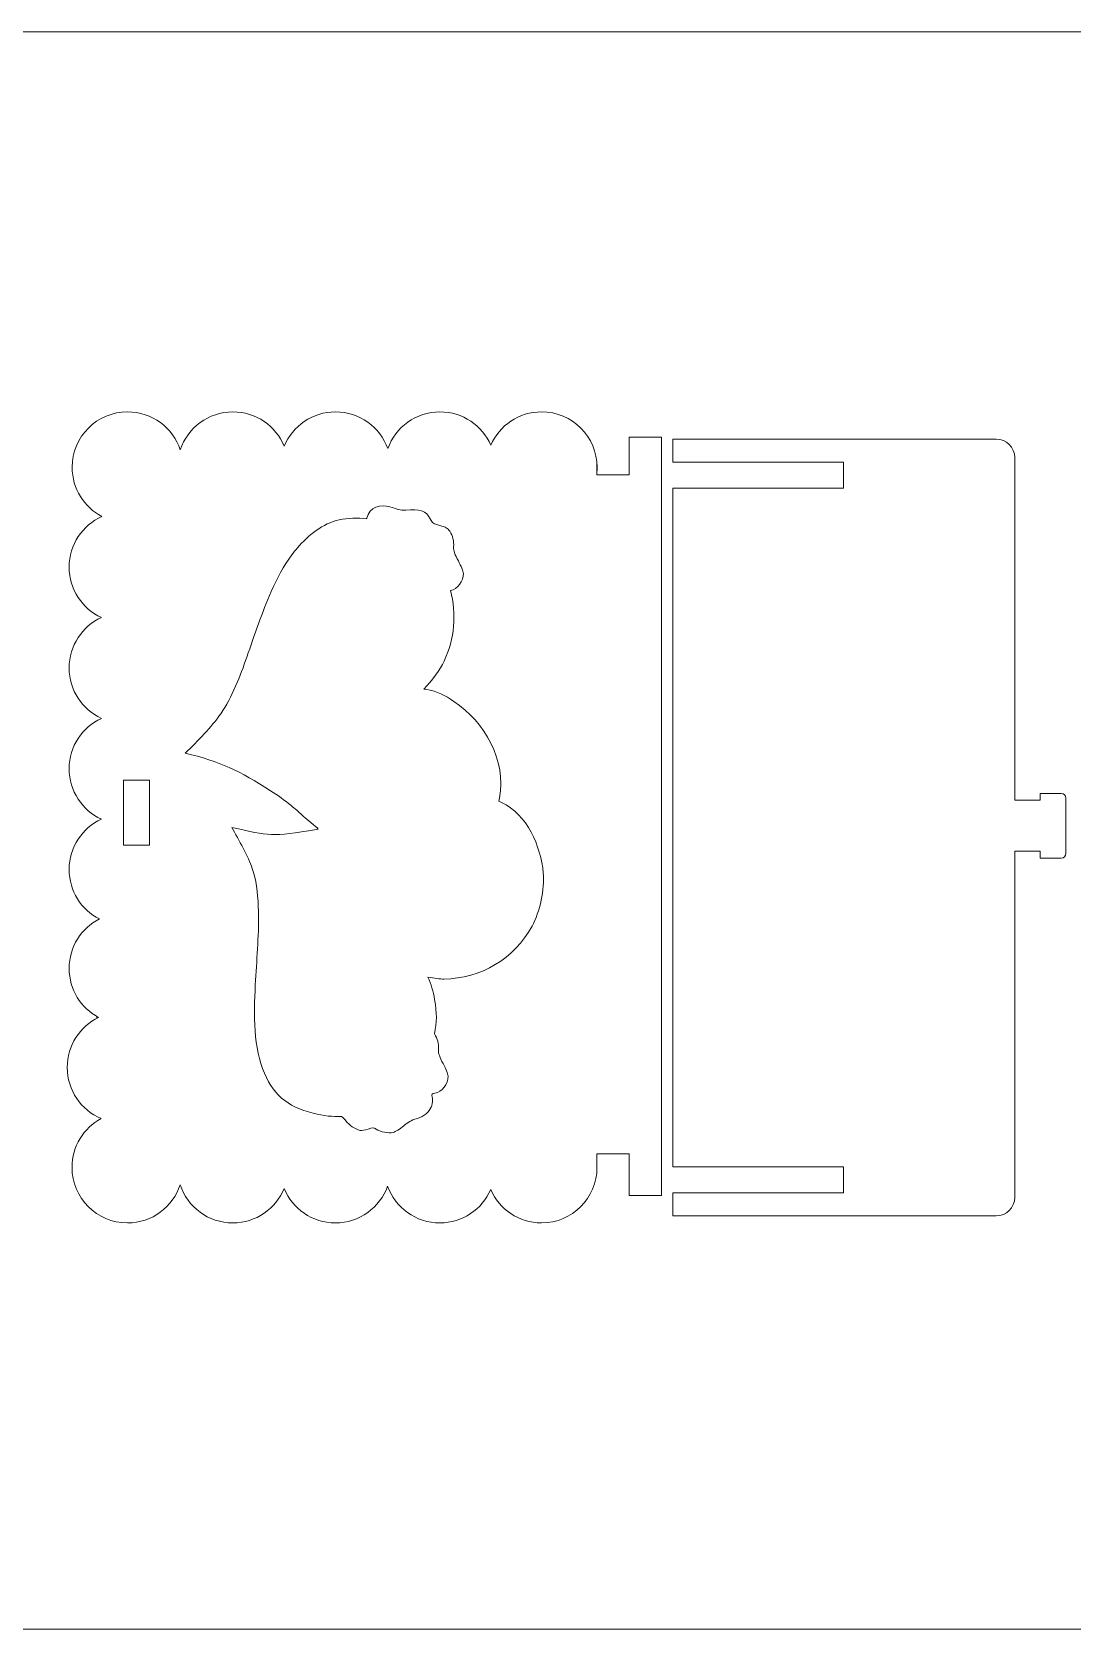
# Model space of a CAD drawing. Header units: inches. Extents: x -67.6 to -51.6, y 12.6 to 19.4.
# Drawn here: x -63.21 to -58.78, y 12.57 to 19.37 of the extents above; entities that cross this region are included whole.
import ezdxf

# ---------------------------------------------------------------- set-up
doc = ezdxf.new("R2010")
doc.units = ezdxf.units.IN
doc.header["$MEASUREMENT"] = 0
doc.layers.add('Layer 1', color=7, linetype='Continuous')

msp = doc.modelspace()

# ---------------------------------------------------------------- linework, layer by layer
at = {"layer": 'Layer 1', "color": 250, "lineweight": 9}
msp.add_lwpolyline([(-67.6399, 12.5729), (-51.6399, 12.5729), (-51.6399, 19.3729), (-67.6399, 19.3729), (-67.6399, 12.5729)], close=True, dxfattribs=at)
for points, knots in [([(-62.9111, 17.3098), (-62.9865, 17.3493), (-63.0379, 17.4282), (-63.0379, 17.5192), (-63.0379, 17.5192), (-63.0379, 17.6496), (-62.9321, 17.7554), (-62.8016, 17.7554), (-62.8016, 17.7554), (-62.697, 17.7554), (-62.6083, 17.6874), (-62.5772, 17.5931)], [0, 0, 0, 0, 0.25, 0.25, 0.25, 0.25, 0.5, 0.5, 0.5, 0.5, 1, 1, 1, 1]), ([(-62.5772, 17.5931), (-62.5462, 17.6874), (-62.4574, 17.7554), (-62.3528, 17.7554), (-62.3528, 17.7554), (-62.2542, 17.7554), (-62.1697, 17.6949), (-62.1343, 17.6091)], [0, 0, 0, 0, 0.333333, 0.333333, 0.333333, 0.333333, 1, 1, 1, 1]), ([(-62.1343, 17.6091), (-62.099, 17.6949), (-62.0144, 17.7554), (-61.9158, 17.7554), (-61.9158, 17.7554), (-61.8133, 17.7554), (-61.7261, 17.6901), (-61.6934, 17.5989)], [0, 0, 0, 0, 0.333333, 0.333333, 0.333333, 0.333333, 1, 1, 1, 1]), ([(-61.6934, 17.5989), (-61.6607, 17.6901), (-61.5734, 17.7554), (-61.4709, 17.7554), (-61.4709, 17.7554), (-61.3741, 17.7554), (-61.2909, 17.6971), (-61.2544, 17.6137)], [0, 0, 0, 0, 0.333333, 0.333333, 0.333333, 0.333333, 1, 1, 1, 1]), ([(-61.2544, 17.6137), (-61.2179, 17.6971), (-61.1347, 17.7554), (-61.0379, 17.7554), (-61.0379, 17.7554), (-60.9074, 17.7554), (-60.8016, 17.6496), (-60.8016, 17.5192), (-60.8016, 17.5192), (-60.8016, 17.513), (-60.8019, 17.507), (-60.8023, 17.5009)], [0, 0, 0, 0, 0.25, 0.25, 0.25, 0.25, 0.5, 0.5, 0.5, 0.5, 1, 1, 1, 1]), ([(-60.8023, 17.5374), (-60.8023, 17.5091), (-60.8023, 17.4866), (-60.8023, 17.4866), (-60.8023, 17.4866), (-60.8023, 17.4866), (-60.6645, 17.4866), (-60.6645, 17.4866), (-60.6645, 17.4866), (-60.6645, 17.4866), (-60.6645, 17.648), (-60.6645, 17.648), (-60.6645, 17.648), (-60.6645, 17.648), (-60.5267, 17.648), (-60.5267, 17.648), (-60.5267, 17.648), (-60.5267, 17.648), (-60.5267, 14.4196), (-60.5267, 14.4196), (-60.5267, 14.4196), (-60.5267, 14.4196), (-60.6645, 14.4196), (-60.6645, 14.4196), (-60.6645, 14.4196), (-60.6645, 14.4196), (-60.6645, 14.5968), (-60.6645, 14.5968), (-60.6645, 14.5968), (-60.6645, 14.5968), (-60.8023, 14.5968), (-60.8023, 14.5968), (-60.8023, 14.5968), (-60.8023, 14.5968), (-60.8023, 14.5651), (-60.8023, 14.5285)], [0, 0, 0, 0, 0.1, 0.1, 0.1, 0.1, 0.2, 0.2, 0.2, 0.2, 0.3, 0.3, 0.3, 0.3, 0.4, 0.4, 0.4, 0.4, 0.5, 0.5, 0.5, 0.5, 0.6, 0.6, 0.6, 0.6, 0.7, 0.7, 0.7, 0.7, 0.8, 0.8, 0.8, 0.8, 1, 1, 1, 1]), ([(-59.0226, 17.5606), (-59.0226, 17.5606), (-59.0225, 16.1014), (-59.0225, 16.1014), (-59.0225, 16.1014), (-59.0225, 16.1014), (-58.9147, 16.1014), (-58.9147, 16.1014), (-58.9147, 16.1014), (-58.9147, 16.1014), (-58.9147, 16.131), (-58.9147, 16.131), (-58.9147, 16.131), (-58.9147, 16.131), (-58.8241, 16.131), (-58.8241, 16.131), (-58.8241, 16.131), (-58.8133, 16.131), (-58.8045, 16.1221), (-58.8045, 16.1113), (-58.8045, 16.1113), (-58.8045, 16.1113), (-58.8045, 15.8751), (-58.8045, 15.8751), (-58.8045, 15.8751), (-58.8045, 15.8642), (-58.8133, 15.8554), (-58.8241, 15.8554), (-58.8241, 15.8554), (-58.8241, 15.8554), (-58.9147, 15.8554), (-58.9147, 15.8554), (-58.9147, 15.8554), (-58.9147, 15.8554), (-58.9147, 15.8849), (-58.9147, 15.8849), (-58.9147, 15.8849), (-58.9147, 15.8849), (-59.0225, 15.8849), (-59.0225, 15.8849), (-59.0225, 15.8849), (-59.0225, 15.8849), (-59.0226, 14.411), (-59.0226, 14.411), (-59.0226, 14.411), (-59.0226, 14.3677), (-59.058, 14.3323), (-59.1013, 14.3323), (-59.1013, 14.3323), (-59.1013, 14.3323), (-60.4793, 14.3323), (-60.4793, 14.3323), (-60.4793, 14.3323), (-60.4793, 14.3323), (-60.4793, 14.4307), (-60.4793, 14.4307), (-60.4793, 14.4307), (-60.4793, 14.4307), (-59.7524, 14.4307), (-59.7524, 14.4307), (-59.7524, 14.4307), (-59.7524, 14.4307), (-59.7524, 14.541), (-59.7524, 14.541), (-59.7524, 14.541), (-59.7524, 14.541), (-60.4793, 14.541), (-60.4793, 14.541), (-60.4793, 14.541), (-60.4793, 14.541), (-60.4793, 17.4307), (-60.4793, 17.4307), (-60.4793, 17.4307), (-60.4793, 17.4307), (-59.7524, 17.4307), (-59.7524, 17.4307), (-59.7524, 17.4307), (-59.7524, 17.4307), (-59.7524, 17.541), (-59.7524, 17.541), (-59.7524, 17.541), (-59.7524, 17.541), (-60.4793, 17.541), (-60.4793, 17.541), (-60.4793, 17.541), (-60.4793, 17.541), (-60.4793, 17.6394), (-60.4793, 17.6394), (-60.4793, 17.6394), (-60.4793, 17.6394), (-59.1013, 17.6394), (-59.1013, 17.6394), (-59.1013, 17.6394), (-59.058, 17.6394), (-59.0226, 17.6039), (-59.0226, 17.5606)], [0, 0, 0, 0, 0.04, 0.04, 0.04, 0.04, 0.08, 0.08, 0.08, 0.08, 0.12, 0.12, 0.12, 0.12, 0.16, 0.16, 0.16, 0.16, 0.2, 0.2, 0.2, 0.2, 0.24, 0.24, 0.24, 0.24, 0.28, 0.28, 0.28, 0.28, 0.32, 0.32, 0.32, 0.32, 0.36, 0.36, 0.36, 0.36, 0.4, 0.4, 0.4, 0.4, 0.44, 0.44, 0.44, 0.44, 0.48, 0.48, 0.48, 0.48, 0.52, 0.52, 0.52, 0.52, 0.56, 0.56, 0.56, 0.56, 0.6, 0.6, 0.6, 0.6, 0.64, 0.64, 0.64, 0.64, 0.68, 0.68, 0.68, 0.68, 0.72, 0.72, 0.72, 0.72, 0.76, 0.76, 0.76, 0.76, 0.8, 0.8, 0.8, 0.8, 0.84, 0.84, 0.84, 0.84, 0.88, 0.88, 0.88, 0.88, 0.92, 0.92, 0.92, 0.92, 1, 1, 1, 1]), ([(-62.9134, 16.8797), (-62.9944, 16.9171), (-63.0506, 16.9991), (-63.0506, 17.0942), (-63.0506, 17.0942), (-63.0506, 17.1902), (-62.9934, 17.2729), (-62.9111, 17.3098)], [0, 0, 0, 0, 0.333333, 0.333333, 0.333333, 0.333333, 1, 1, 1, 1]), ([(-62.9134, 16.4505), (-62.9944, 16.488), (-63.0506, 16.57), (-63.0506, 16.6651), (-63.0506, 16.6651), (-63.0506, 16.7602), (-62.9944, 16.8422), (-62.9134, 16.8797)], [0, 0, 0, 0, 0.333333, 0.333333, 0.333333, 0.333333, 1, 1, 1, 1]), ([(-62.9134, 16.0214), (-62.9944, 16.0588), (-63.0506, 16.1408), (-63.0506, 16.236), (-63.0506, 16.236), (-63.0506, 16.3311), (-62.9944, 16.4131), (-62.9134, 16.4505)], [0, 0, 0, 0, 0.333333, 0.333333, 0.333333, 0.333333, 1, 1, 1, 1]), ([(-62.8184, 15.9112), (-62.8184, 15.9112), (-62.8184, 16.1868), (-62.8184, 16.1868), (-62.8184, 16.1868), (-62.8184, 16.1868), (-62.7082, 16.1868), (-62.7082, 16.1868), (-62.7082, 16.1868), (-62.7082, 16.1868), (-62.7082, 15.9112), (-62.7082, 15.9112), (-62.7082, 15.9112), (-62.7082, 15.9112), (-62.8184, 15.9112), (-62.8184, 15.9112)], [0, 0, 0, 0, 0.2, 0.2, 0.2, 0.2, 0.4, 0.4, 0.4, 0.4, 0.6, 0.6, 0.6, 0.6, 1, 1, 1, 1]), ([(-62.9215, 15.5962), (-62.9981, 15.6352), (-63.0506, 15.7149), (-63.0506, 15.8068), (-63.0506, 15.8068), (-63.0506, 15.902), (-62.9944, 15.984), (-62.9134, 16.0214)], [0, 0, 0, 0, 0.333333, 0.333333, 0.333333, 0.333333, 1, 1, 1, 1]), ([(-62.9252, 15.1769), (-62.9998, 15.2166), (-63.0506, 15.2951), (-63.0506, 15.3856), (-63.0506, 15.3856), (-63.0506, 15.4775), (-62.9981, 15.5572), (-62.9215, 15.5962)], [0, 0, 0, 0, 0.333333, 0.333333, 0.333333, 0.333333, 1, 1, 1, 1]), ([(-62.9144, 14.7464), (-62.9992, 14.7822), (-63.0588, 14.8662), (-63.0588, 14.9641), (-63.0588, 14.9641), (-63.0588, 15.0577), (-63.0043, 15.1387), (-62.9252, 15.1769)], [0, 0, 0, 0, 0.333333, 0.333333, 0.333333, 0.333333, 1, 1, 1, 1]), ([(-62.5777, 14.4645), (-62.6088, 14.3703), (-62.6975, 14.3022), (-62.8021, 14.3022), (-62.8021, 14.3022), (-62.9326, 14.3022), (-63.0384, 14.408), (-63.0384, 14.5384), (-63.0384, 14.5384), (-63.0384, 14.6283), (-62.9882, 14.7064), (-62.9144, 14.7464)], [0, 0, 0, 0, 0.25, 0.25, 0.25, 0.25, 0.5, 0.5, 0.5, 0.5, 1, 1, 1, 1]), ([(-60.8023, 14.5484), (-60.8022, 14.5451), (-60.8021, 14.5418), (-60.8021, 14.5384), (-60.8021, 14.5384), (-60.8021, 14.408), (-60.9079, 14.3022), (-61.0384, 14.3022), (-61.0384, 14.3022), (-61.1352, 14.3022), (-61.2184, 14.3605), (-61.2549, 14.4439)], [0, 0, 0, 0, 0.25, 0.25, 0.25, 0.25, 0.5, 0.5, 0.5, 0.5, 1, 1, 1, 1]), ([(-62.1348, 14.4485), (-62.1702, 14.3627), (-62.2547, 14.3022), (-62.3533, 14.3022), (-62.3533, 14.3022), (-62.4579, 14.3022), (-62.5467, 14.3703), (-62.5777, 14.4645)], [0, 0, 0, 0, 0.333333, 0.333333, 0.333333, 0.333333, 1, 1, 1, 1]), ([(-61.6939, 14.4588), (-61.7266, 14.3675), (-61.8138, 14.3022), (-61.9163, 14.3022), (-61.9163, 14.3022), (-62.0149, 14.3022), (-62.0994, 14.3627), (-62.1348, 14.4485)], [0, 0, 0, 0, 0.333333, 0.333333, 0.333333, 0.333333, 1, 1, 1, 1]), ([(-61.2549, 14.4439), (-61.2914, 14.3605), (-61.3746, 14.3022), (-61.4714, 14.3022), (-61.4714, 14.3022), (-61.5739, 14.3022), (-61.6612, 14.3675), (-61.6939, 14.4588)], [0, 0, 0, 0, 0.333333, 0.333333, 0.333333, 0.333333, 1, 1, 1, 1])]:
    msp.add_open_spline(points, degree=3, knots=knots, dxfattribs=at)
at = {"layer": 'Layer 1', "color": 242, "lineweight": 9}
for points, knots in [([(-61.7835, 17.2999), (-61.7833, 17.3007), (-61.7831, 17.3014), (-61.783, 17.3022), (-61.783, 17.3022), (-61.7716, 17.3495), (-61.7275, 17.3667), (-61.6695, 17.3463), (-61.6695, 17.3463), (-61.6478, 17.3387), (-61.6296, 17.3354), (-61.617, 17.3369), (-61.617, 17.3369), (-61.5588, 17.3437), (-61.5289, 17.3331), (-61.5122, 17.2996), (-61.5122, 17.2996), (-61.5032, 17.2816), (-61.4992, 17.2789), (-61.4713, 17.2717), (-61.4713, 17.2717), (-61.4461, 17.2653), (-61.4385, 17.2608), (-61.4295, 17.2472), (-61.4295, 17.2472), (-61.416, 17.2267), (-61.4111, 17.2072), (-61.4127, 17.1798), (-61.4127, 17.1798), (-61.4135, 17.165), (-61.4075, 17.1472), (-61.3927, 17.1207), (-61.3927, 17.1207), (-61.3811, 17.0997), (-61.3715, 17.0761), (-61.3714, 17.0681), (-61.3714, 17.0681), (-61.3711, 17.0342), (-61.3962, 17.0007), (-61.4259, 16.9947)], [0, 0, 0, 0, 0.090909, 0.090909, 0.090909, 0.090909, 0.181818, 0.181818, 0.181818, 0.181818, 0.272727, 0.272727, 0.272727, 0.272727, 0.363636, 0.363636, 0.363636, 0.363636, 0.454545, 0.454545, 0.454545, 0.454545, 0.545455, 0.545455, 0.545455, 0.545455, 0.636364, 0.636364, 0.636364, 0.636364, 0.727273, 0.727273, 0.727273, 0.727273, 0.818182, 0.818182, 0.818182, 0.818182, 1, 1, 1, 1]), ([(-61.891, 14.7558), (-61.929, 14.7536), (-61.9644, 14.7577), (-62.0112, 14.7692), (-62.0112, 14.7692), (-62.1235, 14.797), (-62.1863, 14.8502), (-62.2267, 14.9591), (-62.2267, 14.9591), (-62.2683, 15.0711), (-62.2632, 15.2178), (-62.2562, 15.3353), (-62.2562, 15.3353), (-62.2531, 15.3863), (-62.2501, 15.4373), (-62.2472, 15.4883), (-62.2472, 15.4883), (-62.2417, 15.5859), (-62.2387, 15.718), (-62.2704, 15.8116), (-62.2704, 15.8116), (-62.2874, 15.8617), (-62.3286, 15.9318), (-62.3574, 15.9864), (-62.3574, 15.9864), (-62.1959, 15.9497), (-62.1906, 15.945), (-61.9964, 15.9776), (-61.9964, 15.9776), (-61.9964, 15.9776), (-61.9897, 15.9792), (-61.9897, 15.9792), (-61.9897, 15.9792), (-61.9897, 15.9792), (-61.9935, 15.9822), (-61.9935, 15.9822), (-61.9935, 15.9822), (-61.9935, 15.9822), (-61.991, 15.9829), (-61.991, 15.9829), (-61.991, 15.9829), (-62.0171, 16.0021), (-62.0432, 16.0256), (-62.0577, 16.0382), (-62.0577, 16.0382), (-62.0735, 16.052), (-62.0887, 16.0659), (-62.105, 16.0792), (-62.105, 16.0792), (-62.1329, 16.102), (-62.1621, 16.123), (-62.1924, 16.1424), (-62.1924, 16.1424), (-62.3241, 16.2264), (-62.4089, 16.267), (-62.556, 16.3024), (-62.556, 16.3024), (-62.5011, 16.3545), (-62.4454, 16.4118), (-62.4047, 16.4702), (-62.4047, 16.4702), (-62.3564, 16.5395), (-62.3211, 16.632), (-62.2937, 16.7114), (-62.2937, 16.7114), (-62.2615, 16.8047), (-62.2287, 16.9008), (-62.1893, 16.9912), (-62.1893, 16.9912), (-62.1651, 17.0467), (-62.1383, 17.0982), (-62.1018, 17.1467), (-62.1018, 17.1467), (-62.0942, 17.1568), (-62.0862, 17.1667), (-62.0781, 17.1764), (-62.0781, 17.1764), (-62.0347, 17.228), (-61.9682, 17.2815), (-61.9006, 17.2952), (-61.9006, 17.2952), (-61.862, 17.3029), (-61.8225, 17.3043), (-61.7835, 17.2999)], [0, 0, 0, 0, 0.045455, 0.045455, 0.045455, 0.045455, 0.090909, 0.090909, 0.090909, 0.090909, 0.136364, 0.136364, 0.136364, 0.136364, 0.181818, 0.181818, 0.181818, 0.181818, 0.227273, 0.227273, 0.227273, 0.227273, 0.272727, 0.272727, 0.272727, 0.272727, 0.318182, 0.318182, 0.318182, 0.318182, 0.363636, 0.363636, 0.363636, 0.363636, 0.409091, 0.409091, 0.409091, 0.409091, 0.454545, 0.454545, 0.454545, 0.454545, 0.5, 0.5, 0.5, 0.5, 0.545455, 0.545455, 0.545455, 0.545455, 0.590909, 0.590909, 0.590909, 0.590909, 0.636364, 0.636364, 0.636364, 0.636364, 0.681818, 0.681818, 0.681818, 0.681818, 0.727273, 0.727273, 0.727273, 0.727273, 0.772727, 0.772727, 0.772727, 0.772727, 0.818182, 0.818182, 0.818182, 0.818182, 0.863636, 0.863636, 0.863636, 0.863636, 0.909091, 0.909091, 0.909091, 0.909091, 1, 1, 1, 1]), ([(-61.4259, 16.9947), (-61.3999, 16.8958), (-61.4089, 16.7881), (-61.4532, 16.6943), (-61.4532, 16.6943), (-61.4709, 16.6567), (-61.5048, 16.611), (-61.5399, 16.5752), (-61.5399, 16.5752), (-61.5362, 16.5746), (-61.5324, 16.574), (-61.5285, 16.5733), (-61.5285, 16.5733), (-61.4834, 16.5652), (-61.4482, 16.5498), (-61.4121, 16.5216), (-61.4121, 16.5216), (-61.2786, 16.436), (-61.1879, 16.2718), (-61.2175, 16.1116), (-61.2175, 16.1116), (-61.2175, 16.1116), (-61.2202, 16.0972), (-61.2202, 16.0972), (-61.2202, 16.0972), (-61.2164, 16.0958), (-61.2126, 16.0941), (-61.2088, 16.0924), (-61.2088, 16.0924), (-61.0989, 16.0407), (-61.0419, 15.9073), (-61.0308, 15.7927), (-61.0308, 15.7927), (-61.024, 15.7232), (-61.0453, 15.6265), (-61.0788, 15.5652), (-61.0788, 15.5652), (-61.1547, 15.4266), (-61.2965, 15.3428), (-61.4542, 15.3406), (-61.4542, 15.3406), (-61.4698, 15.3404), (-61.4948, 15.3435), (-61.5223, 15.3488), (-61.5223, 15.3488), (-61.5093, 15.319), (-61.4998, 15.2876), (-61.4937, 15.253), (-61.4937, 15.253), (-61.4832, 15.1937), (-61.4841, 15.1577), (-61.4944, 15.1067)], [0, 0, 0, 0, 0.071429, 0.071429, 0.071429, 0.071429, 0.142857, 0.142857, 0.142857, 0.142857, 0.214286, 0.214286, 0.214286, 0.214286, 0.285714, 0.285714, 0.285714, 0.285714, 0.357143, 0.357143, 0.357143, 0.357143, 0.428571, 0.428571, 0.428571, 0.428571, 0.5, 0.5, 0.5, 0.5, 0.571429, 0.571429, 0.571429, 0.571429, 0.642857, 0.642857, 0.642857, 0.642857, 0.714286, 0.714286, 0.714286, 0.714286, 0.785714, 0.785714, 0.785714, 0.785714, 0.857143, 0.857143, 0.857143, 0.857143, 1, 1, 1, 1]), ([(-61.4944, 15.1067), (-61.481, 15.0862), (-61.4761, 15.0668), (-61.4777, 15.0394), (-61.4777, 15.0394), (-61.4785, 15.0247), (-61.4725, 15.0069), (-61.4577, 14.9803), (-61.4577, 14.9803), (-61.4461, 14.9594), (-61.4365, 14.9357), (-61.4365, 14.9277), (-61.4365, 14.9277), (-61.4361, 14.8933), (-61.4621, 14.8592), (-61.4925, 14.8541), (-61.4925, 14.8541), (-61.5031, 14.8523), (-61.5075, 14.849), (-61.5054, 14.8443), (-61.5054, 14.8443), (-61.4993, 14.8308), (-61.5023, 14.806), (-61.5124, 14.7875), (-61.5124, 14.7875), (-61.5234, 14.7672), (-61.5476, 14.7511), (-61.5775, 14.744), (-61.5775, 14.744), (-61.5881, 14.7415), (-61.6094, 14.7288), (-61.625, 14.7157), (-61.625, 14.7157), (-61.6406, 14.7026), (-61.6612, 14.69), (-61.6708, 14.6876), (-61.6708, 14.6876), (-61.6906, 14.6827), (-61.7245, 14.6894), (-61.7427, 14.7018), (-61.7427, 14.7018), (-61.7527, 14.7087), (-61.7592, 14.7087), (-61.7774, 14.7018), (-61.7774, 14.7018), (-61.7897, 14.6971), (-61.8049, 14.6946), (-61.811, 14.6961), (-61.811, 14.6961), (-61.832, 14.7012), (-61.8589, 14.7191), (-61.8719, 14.7368), (-61.8719, 14.7368), (-61.8756, 14.7419), (-61.8827, 14.7488), (-61.891, 14.7558)], [0, 0, 0, 0, 0.066667, 0.066667, 0.066667, 0.066667, 0.133333, 0.133333, 0.133333, 0.133333, 0.2, 0.2, 0.2, 0.2, 0.266667, 0.266667, 0.266667, 0.266667, 0.333333, 0.333333, 0.333333, 0.333333, 0.4, 0.4, 0.4, 0.4, 0.466667, 0.466667, 0.466667, 0.466667, 0.533333, 0.533333, 0.533333, 0.533333, 0.6, 0.6, 0.6, 0.6, 0.666667, 0.666667, 0.666667, 0.666667, 0.733333, 0.733333, 0.733333, 0.733333, 0.8, 0.8, 0.8, 0.8, 0.866667, 0.866667, 0.866667, 0.866667, 1, 1, 1, 1])]:
    msp.add_open_spline(points, degree=3, knots=knots, dxfattribs=at)
at = {"layer": 'Layer 1', "color": 250, "lineweight": 9}
msp.add_open_spline([(-62.9323, 15.1733), (-62.9323, 15.1758), (-62.9323, 15.1783), (-62.9323, 15.1808)], degree=3, dxfattribs=at)

doc.saveas('drawing.dxf')
